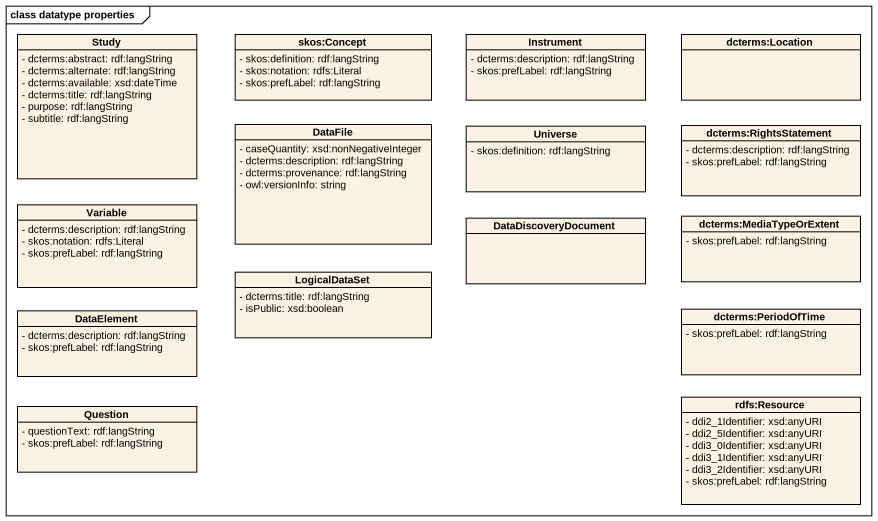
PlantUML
@startuml
mainframe class datatype properties
hide circle
hide empty members
skinparam classAttributeIconSize 0
class Study {
  - dcterms:abstract: rdf:langString
  - dcterms:alternate: rdf:langString
  - dcterms:available: xsd:dateTime
  - dcterms:title: rdf:langString
  - purpose: rdf:langString
  - subtitle: rdf:langString
}
class "skos:Concept" as skos_Concept {
  - skos:definition: rdf:langString
  - skos:notation: rdfs:Literal
  - skos:prefLabel: rdf:langString
}
class Instrument {
  - dcterms:description: rdf:langString
  - skos:prefLabel: rdf:langString
}
class "dcterms:Location" as dcterms_Location
class DataFile {
  - caseQuantity: xsd:nonNegativeInteger
  - dcterms:description: rdf:langString
  - dcterms:provenance: rdf:langString
  - owl:versionInfo: string
}
class Universe {
  - skos:definition: rdf:langString
}
class "dcterms:RightsStatement" as dcterms_RightsStatement {
  - dcterms:description: rdf:langString
  - skos:prefLabel: rdf:langString
}
class Variable {
  - dcterms:description: rdf:langString
  - skos:notation: rdfs:Literal
  - skos:prefLabel: rdf:langString
}
class DataDiscoveryDocument
class "dcterms:MediaTypeOrExtent" as dcterms_MediaTypeOrExtent {
  - skos:prefLabel: rdf:langString
}
class LogicalDataSet {
  - dcterms:title: rdf:langString
  - isPublic: xsd:boolean
}
class DataElement {
  - dcterms:description: rdf:langString
  - skos:prefLabel: rdf:langString
}
class "dcterms:PeriodOfTime" as dcterms_PeriodOfTime {
  - skos:prefLabel: rdf:langString
}
class Question {
  - questionText: rdf:langString
  - skos:prefLabel: rdf:langString
}
class "rdfs:Resource" as rdfs_Resource {
  - ddi2_1Identifier: xsd:anyURI
  - ddi2_5Identifier: xsd:anyURI
  - ddi3_0Identifier: xsd:anyURI
  - ddi3_1Identifier: xsd:anyURI
  - ddi3_2Identifier: xsd:anyURI
  - skos:prefLabel: rdf:langString
}
@enduml
